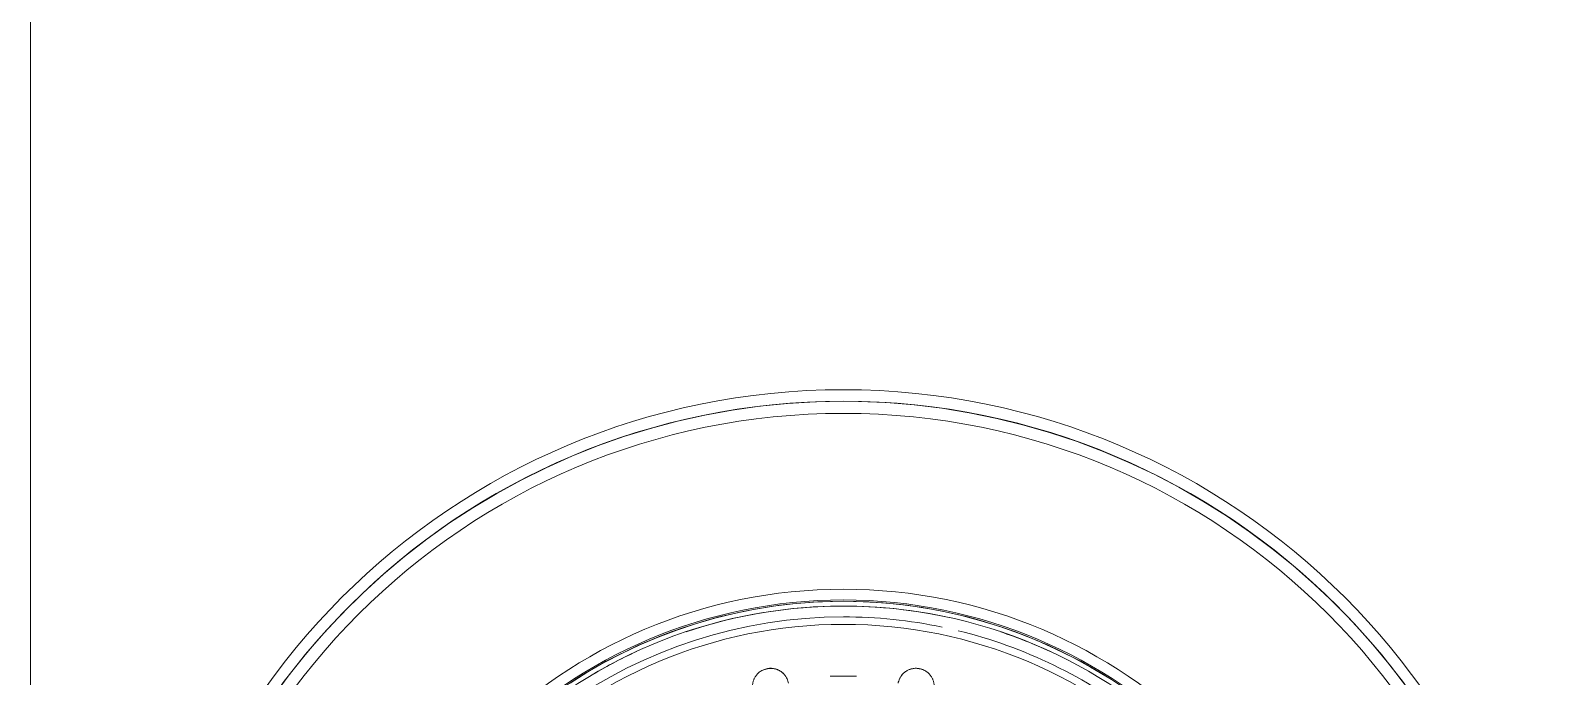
# Model space of a CAD drawing. Header units: millimetres. Extents: x -11245 to 9283, y -22520 to -3800.
# Drawn here: x -6834.6 to -6709.2, y -14974.9 to -14921.6 of the extents above; entities that cross this region are included whole.
import ezdxf

# ---------------------------------------------------------------- set-up
doc = ezdxf.new("R2010")
doc.units = ezdxf.units.MM
doc.layers.add('G-IMPT', color=8, linetype='Continuous', lineweight=9)

msp = doc.modelspace()

# ---------------------------------------------------------------- linework, layer by layer
at = {"layer": 'G-IMPT'}
msp.add_line((-6834.62, -14888.65), (-6834.62, -15128.65), dxfattribs=at)
at = {"layer": 'G-IMPT', "flags": 128}
for points in [[(-6767.62, -14952.15), (-6769.92, -14952.2), (-6772.22, -14952.33), (-6774.5, -14952.56), (-6776.78, -14952.89), (-6779.04, -14953.3), (-6781.29, -14953.8), (-6783.51, -14954.39), (-6785.71, -14955.07), (-6787.88, -14955.84), (-6790.01, -14956.69), (-6792.11, -14957.63), (-6794.17, -14958.65), (-6796.19, -14959.75), (-6798.16, -14960.93), (-6800.09, -14962.19), (-6801.96, -14963.53), (-6803.78, -14964.94), (-6805.53, -14966.42), (-6807.23, -14967.97), (-6808.87, -14969.59), (-6810.44, -14971.27), (-6811.94, -14973.01), (-6813.37, -14974.82), (-6814.72, -14976.67)], [(-6721.13, -14975.81), (-6722.52, -14973.98), (-6723.98, -14972.21), (-6725.52, -14970.49), (-6727.12, -14968.84), (-6728.78, -14967.25), (-6730.51, -14965.73), (-6732.29, -14964.28), (-6734.14, -14962.91), (-6736.03, -14961.6), (-6737.98, -14960.38), (-6739.97, -14959.23), (-6742.01, -14958.17), (-6744.09, -14957.19), (-6746.21, -14956.29), (-6748.36, -14955.47), (-6750.54, -14954.75), (-6752.75, -14954.11), (-6754.98, -14953.56), (-6757.24, -14953.1), (-6759.51, -14952.73), (-6761.79, -14952.45), (-6764.08, -14952.26), (-6766.38, -14952.16), (-6767.62, -14952.15)], [(-6790.14, -14975.39), (-6788.76, -14974.52), (-6787.33, -14973.7), (-6785.88, -14972.94), (-6784.4, -14972.24), (-6782.89, -14971.6), (-6781.35, -14971.02), (-6779.8, -14970.5), (-6778.22, -14970.05), (-6776.63, -14969.65), (-6775.02, -14969.32), (-6773.41, -14969.06), (-6771.78, -14968.86), (-6770.14, -14968.73), (-6768.51, -14968.66), (-6767.62, -14968.65)], [(-6767.62, -14968.65), (-6765.98, -14968.68), (-6764.34, -14968.78), (-6762.71, -14968.95), (-6761.09, -14969.17), (-6759.47, -14969.47), (-6757.87, -14969.83), (-6756.29, -14970.25), (-6754.72, -14970.73), (-6753.18, -14971.28), (-6751.65, -14971.89), (-6750.16, -14972.56), (-6748.69, -14973.28), (-6747.25, -14974.07), (-6745.84, -14974.91)]]:
    msp.add_lwpolyline(points, dxfattribs=at)
at = {"layer": 'G-IMPT'}
for radius, start, end in [(58.45, 360, 180), (57.5, 0, 180), (57.5, 90, 270), (57.5, 270, 90), (56.5, 90, 270), (56.5, 270, 90), (42, 90, 180), (42, 270, 90), (41.11, 90, 270), (41, 90, 180), (41, 0, 180), (40.61, 90, 270), (40.61, 90, 108.6207), (41.11, 270, 90), (41, 0, 90), (40.61, 270, 90), (40.61, 77.5862, 90), (39.72, 90, 160.7143), (39.72, 78.1611, 90), (39.1, 90, 270), (39.1, 270, 90), (39.72, 51.9961, 76.2212), (40.61, 65.1724, 71.3793), (40.61, 114.8276, 121.0345), (34.84, 90, 91.8043), (34.84, 88.1957, 90)]:
    msp.add_arc((-6767.62, -15009.65), radius, start, end, dxfattribs=at)
for points, knots in [([(-6775.09, -14975.94), (-6775.11, -14975.81), (-6775.12, -14975.61), (-6775.08, -14975.37), (-6775.05, -14975.23), (-6775.01, -14975.13), (-6774.96, -14975.03), (-6774.91, -14974.92), (-6774.85, -14974.81), (-6774.76, -14974.71), (-6774.66, -14974.61), (-6774.55, -14974.5), (-6774.41, -14974.4), (-6774.26, -14974.32), (-6774.08, -14974.26), (-6773.87, -14974.21), (-6773.65, -14974.18), (-6773.46, -14974.18), (-6773.29, -14974.2), (-6773.13, -14974.25), (-6773, -14974.31), (-6772.87, -14974.37), (-6772.75, -14974.44), (-6772.65, -14974.52), (-6772.56, -14974.6), (-6772.48, -14974.69), (-6772.41, -14974.77), (-6772.33, -14974.89), (-6772.22, -14975.1), (-6772.16, -14975.29), (-6772.13, -14975.41)], [0, 0, 0, 0, 0.111111, 0.166667, 0.194444, 0.222222, 0.25, 0.277778, 0.305556, 0.333333, 0.361111, 0.388889, 0.416667, 0.444444, 0.472222, 0.5, 0.527778, 0.555556, 0.583333, 0.611111, 0.638889, 0.659722, 0.694444, 0.722222, 0.75, 0.777778, 0.805556, 0.833333, 0.888889, 1, 1, 1, 1]), ([(-6760.15, -14975.94), (-6760.14, -14975.87), (-6760.13, -14975.74), (-6760.13, -14975.57), (-6760.15, -14975.44), (-6760.17, -14975.34), (-6760.19, -14975.24), (-6760.23, -14975.13), (-6760.28, -14975.03), (-6760.33, -14974.92), (-6760.4, -14974.82), (-6760.48, -14974.71), (-6760.57, -14974.6), (-6760.69, -14974.5), (-6760.82, -14974.41), (-6760.97, -14974.32), (-6761.16, -14974.25), (-6761.37, -14974.19), (-6761.58, -14974.17), (-6761.78, -14974.18), (-6761.95, -14974.21), (-6762.11, -14974.25), (-6762.24, -14974.3), (-6762.37, -14974.37), (-6762.49, -14974.44), (-6762.59, -14974.52), (-6762.68, -14974.6), (-6762.76, -14974.68), (-6762.83, -14974.77), (-6762.89, -14974.86), (-6762.94, -14974.95), (-6763, -14975.07), (-6763.06, -14975.23), (-6763.1, -14975.35), (-6763.11, -14975.41)], [0, 0, 0, 0, 0.055556, 0.111111, 0.138889, 0.166667, 0.194444, 0.222222, 0.25, 0.277778, 0.305556, 0.333333, 0.361111, 0.388889, 0.416667, 0.444444, 0.472222, 0.5, 0.527778, 0.555556, 0.583333, 0.611111, 0.638889, 0.659722, 0.694444, 0.722222, 0.75, 0.777778, 0.805556, 0.833333, 0.861111, 0.888889, 0.944444, 1, 1, 1, 1])]:
    msp.add_open_spline(points, degree=3, knots=knots, dxfattribs=at)
for points in [[(-6774.2, -14974.29), (-6774.15, -14974.27), (-6774.05, -14974.24), (-6773.87, -14974.19), (-6773.7, -14974.17), (-6773.53, -14974.17), (-6773.38, -14974.19), (-6773.24, -14974.22), (-6773.11, -14974.26), (-6773.03, -14974.29), (-6772.99, -14974.31)], [(-6761.04, -14974.29), (-6761.09, -14974.28), (-6761.2, -14974.24), (-6761.37, -14974.21), (-6761.55, -14974.18), (-6761.71, -14974.17), (-6761.86, -14974.19), (-6762, -14974.22), (-6762.13, -14974.26), (-6762.21, -14974.29), (-6762.25, -14974.31)], [(-6772.63, -14974.54), (-6772.61, -14974.56), (-6772.56, -14974.61), (-6772.49, -14974.67), (-6772.43, -14974.74), (-6772.4, -14974.79), (-6772.38, -14974.81)], [(-6762.61, -14974.54), (-6762.64, -14974.56), (-6762.68, -14974.6), (-6762.75, -14974.67), (-6762.81, -14974.74), (-6762.84, -14974.79), (-6762.86, -14974.81)]]:
    msp.add_open_spline(points, degree=3, dxfattribs=at)

doc.saveas('drawing.dxf')
